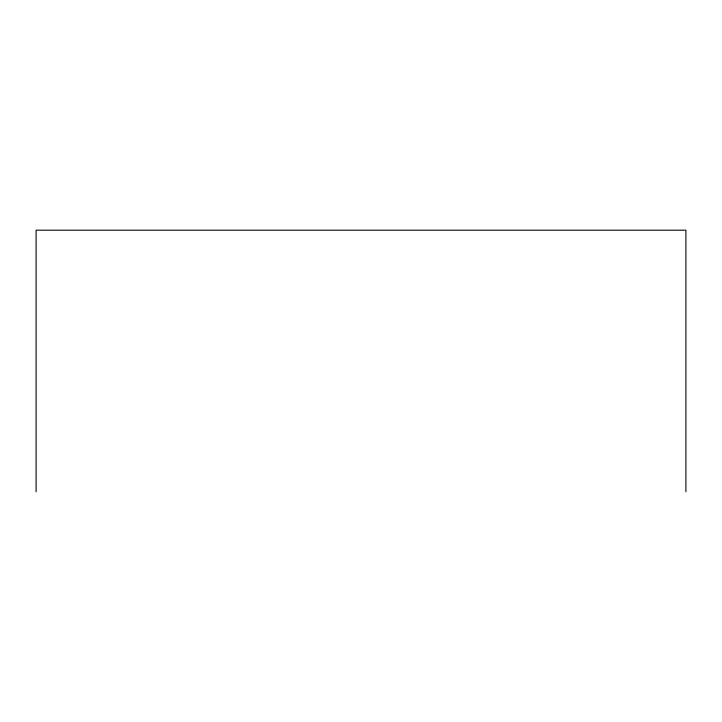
<?xml version="1.0" encoding="UTF-8"?>
<svg xmlns="http://www.w3.org/2000/svg" width="722" height="722" viewBox="0 0 722 722"><rect width="100%" height="100%" fill="white"/><g stroke="black" fill="none" stroke-linecap="round" stroke-linejoin="round"><path stroke-width="1.08" d="M685.9 491.808L685.9 230.192L36.1 230.192L36.1 491.808"/></g></svg>
